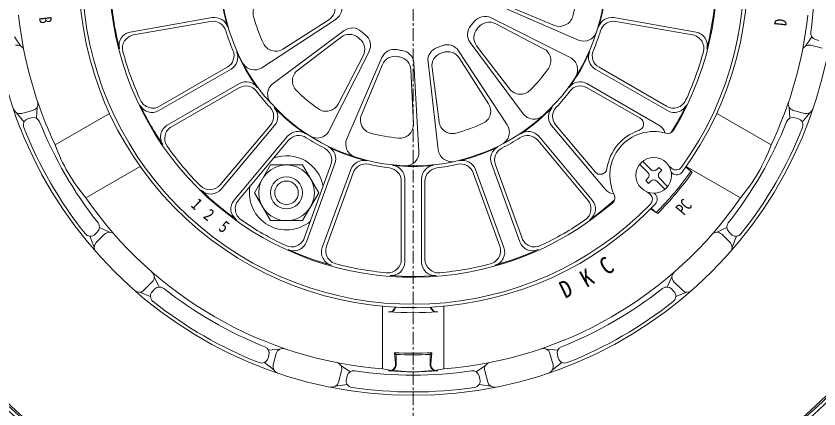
# Model space of a CAD drawing. Units: millimetres, scale not verified. Extents: x -1380 to 1380, y -955 to 955.
# Drawn here: x -567.8 to -330, y 96 to 212.5 of the extents above; entities that cross this region are included whole.
import ezdxf
from ezdxf.enums import TextEntityAlignment as Align

# ---------------------------------------------------------------- set-up
doc = ezdxf.new("R2010")
doc.units = ezdxf.units.MM
doc.header["$LTSCALE"] = 3
doc.linetypes.add('USER1', pattern=[2, 1.25, -0.25, 0.25, -0.25])
for name, color, linetype, lineweight in [('0-2_L-2', 7, 'Continuous', 18), ('0-3_L-1', 7, 'Continuous', 18), ('0-4_L-5', 2, 'USER1', 18), ('0-5_L-3', 7, 'Continuous', 18), ('0-B_L-1a', 3, 'Continuous', 18), ('0-C_L-1b', 150, 'Continuous', 18)]:
    doc.layers.add(name, color=color, linetype=linetype, lineweight=lineweight)
doc.styles.add('ＭＳ ゴシック', font='')
doc.styles.get('ＭＳ ゴシック').set_extended_font_data('MS Gothic')

msp = doc.modelspace()

# ---------------------------------------------------------------- linework, layer by layer
at = {"layer": '0-2_L-2'}
for radius in [175.5, 175]:
    msp.add_circle((-450.212, 225.046), radius, dxfattribs=at)
at = {"layer": '0-3_L-1'}
msp.add_circle((-450.212, 225.046), 176.5, dxfattribs=at)
at = {"layer": '0-4_L-5'}
msp.add_line((-450.212, 466.871), (-450.212, -16.779), dxfattribs=at)
at = {"layer": '0-5_L-3'}
for p, q in [((-382.233, 169.379), (-379.853, 166.999)), ((-380.701, 166.151), (-383.081, 168.53)), ((-376.6, 166.787), (-377.237, 166.151)), ((-377.237, 164.383), (-374.857, 162.003)), ((-379.853, 163.534), (-380.489, 162.898)), ((-375.705, 161.154), (-378.085, 163.534))]:
    msp.add_line(p, q, dxfattribs=at)
msp.add_lwpolyline([(-492.472, 151.85), (-482.952, 151.85), (-478.192, 160.094), (-482.952, 168.339), (-492.472, 168.339), (-497.232, 160.094)], close=True, dxfattribs=at)
for points in [[(-378.085, 166.999), (-377.449, 167.636), (-376.6, 166.787)], [(-380.489, 162.898), (-381.338, 163.746), (-380.701, 164.383)]]:
    msp.add_lwpolyline(points, dxfattribs=at)
for centre, radius in [((-378.97, 165.267), 5.3), ((-487.712, 160.094), 8.245), ((-487.712, 160.094), 4.76), ((-487.712, 160.094), 3.485)]:
    msp.add_circle(centre, radius, dxfattribs=at)
for centre, radius, start, end in [((-487.712, 160.094), 11, 10.02776, 109.97224), ((-378.969, 167.883), 1.25, 225, 315), ((-381.585, 165.267), 1.25, 315, 45), ((-376.353, 165.267), 1.25, 135, 225), ((-487.712, 160.094), 11, 170.02776, 309.97224), ((-378.969, 162.65), 1.25, 45, 135)]:
    msp.add_arc(centre, radius, start, end, dxfattribs=at)
at = {"layer": '0-B_L-1a'}
for p, q in [((-401.262, 205.393), (-425.379, 215.787)), ((-423.258, 215.947), (-408.355, 209.741)), ((-509.686, 212.021), (-533.99, 207.735)), ((-495.006, 197.191), (-473.059, 211.616)), ((-403.692, 200.181), (-427.157, 211.975)), ((-390.738, 212.021), (-366.434, 207.735)), ((-510.214, 210.912), (-532.986, 206.897)), ((-475.176, 211.405), (-488.775, 202.705)), ((-425.916, 210.247), (-411.582, 202.82)), ((-390.21, 210.912), (-367.438, 206.897)), ((-491.708, 192.481), (-470.647, 208.17)), ((-471.569, 206.253), (-484.395, 196.45)), ((-417.647, 183.551), (-433.336, 204.611)), ((-422.357, 180.252), (-436.781, 202.199)), ((-431.419, 203.689), (-421.616, 190.863)), ((-475.077, 178.526), (-463.283, 201.991)), ((-465.011, 200.75), (-472.438, 186.417)), ((-469.866, 176.096), (-459.471, 200.214)), ((-436.57, 200.082), (-427.871, 186.483)), ((-459.311, 198.092), (-465.517, 183.189)), ((-448.485, 172.326), (-450.004, 198.544)), ((-442.757, 172.827), (-445.814, 198.911)), ((-504.144, 196.795), (-525.516, 184.456)), ((-505.261, 197.305), (-525.287, 185.743)), ((-450.88, 196.606), (-450.145, 180.479)), ((-444.615, 197.154), (-442.538, 181.145)), ((-396.279, 196.795), (-374.907, 184.456)), ((-395.163, 197.305), (-375.137, 185.743)), ((-501.644, 192.465), (-523.016, 180.126)), ((-501.761, 191.243), (-521.787, 179.681)), ((-398.779, 192.465), (-377.407, 180.126)), ((-398.663, 191.243), (-382.987, 182.192)), ((-492.453, 180.15), (-507.317, 162.436)), ((-491.229, 180.053), (-507.092, 161.148)), ((-409.194, 180.053), (-393.331, 161.148)), ((-407.971, 180.15), (-396.335, 166.284)), ((-487.399, 176.839), (-503.262, 157.934)), ((-413.025, 176.839), (-397.162, 157.934)), ((-487.091, 175.65), (-501.955, 157.937)), ((-413.333, 175.65), (-398.469, 157.937)), ((-474.55, 168.41), (-482.459, 146.681)), ((-473.367, 168.737), (-481.808, 145.547)), ((-468.669, 167.027), (-477.109, 143.837)), ((-431.755, 167.027), (-423.315, 143.837)), ((-427.057, 168.737), (-418.616, 145.547)), ((-425.873, 168.41), (-417.965, 146.681)), ((-374.409, 167.967), (-373.653, 167.333)), ((-467.973, 166.016), (-475.881, 144.287)), ((-452.712, 164.214), (-452.712, 139.535)), ((-447.712, 164.214), (-447.712, 139.535)), ((-432.451, 166.016), (-424.543, 144.287)), ((-373.477, 165.879), (-373.735, 166.096)), ((-453.712, 163.502), (-453.712, 140.378)), ((-446.712, 163.502), (-446.712, 140.378)), ((-380.081, 159.673), (-380.837, 160.307)), ((-378.877, 159.968), (-378.619, 159.751))]:
    msp.add_line(p, q, dxfattribs=at)
msp.add_circle((-450.212, 225.046), 57, dxfattribs=at)
for centre, radius, start, end in [((-450.212, 225.046), 99, 323.54633, 136.45367), ((-450.212, 225.046), 98, 324.18153, 135.81847), ((-450.212, 225.046), 90, 328.96599, 131.03401), ((-450.212, 225.046), 99, 143.54633, 316.45367), ((-450.212, 225.046), 98, 144.18153, 315.81847), ((-450.212, 225.046), 90, 148.96599, 311.03401), ((-450.212, 225.046), 57.179, 183.90105, 196.09895), ((-450.212, 225.046), 57.179, 343.90105, 356.09895), ((-450.212, 225.046), 48.921, 345.01826, 354.98174), ((-493.599, 213.406), 4, 97.39209, 195.01826), ((-475.257, 214.958), 4, 303.31572, 21.93968), ((-450.212, 225.046), 89.757, 185.65309, 194.34691), ((-477.332, 214.774), 4, 302.60791, 20.74514), ((-450.212, 225.046), 89.757, 345.65309, 354.34691), ((-508.992, 208.082), 4, 16.09895, 100), ((-450.212, 225.046), 48.921, 195.01826, 204.98174), ((-428.953, 208.401), 4, 63.31572, 141.93968), ((-406.817, 213.434), 4, 247.39209, 345.01826), ((-391.432, 208.082), 4, 80, 163.90105), ((-509.519, 206.973), 4, 16.94796, 100), ((-430.128, 207.001), 4, 138.06032, 216.68428), ((-450.212, 225.046), 23, 318.06032, 321.93968), ((-427.756, 206.696), 4, 62.60791, 140.74514), ((-390.905, 206.973), 4, 80, 163.05204), ((-533.295, 203.796), 4, 100, 194.34691), ((-532.292, 202.958), 4, 100, 195.06209), ((-450.212, 225.046), 58, 196.94796, 203.05204), ((-469.14, 203.075), 4, 49.25486, 127.39209), ((-468.257, 204.962), 4, 48.06032, 126.68428), ((-450.212, 225.046), 23, 228.06032, 231.93968), ((-466.857, 203.787), 4, 333.31572, 51.93968), ((-428.241, 206.118), 4, 139.25486, 217.39209), ((-450.212, 225.046), 25, 319.25486, 320.74514), ((-399.678, 209.066), 4, 246.68428, 342.45135), ((-450.212, 225.046), 58, 336.94796, 343.05204), ((-368.132, 202.958), 4, 344.93791, 80), ((-367.129, 203.796), 4, 345.65309, 80), ((-450.212, 225.046), 25, 229.25486, 230.74514), ((-468.562, 202.59), 4, 332.60791, 50.74514), ((-507.261, 200.769), 4, 300, 23.05204), ((-490.931, 206.075), 4, 204.98174, 302.60791), ((-455.798, 198.63), 4, 78.06032, 156.68428), ((-450.212, 225.046), 23, 258.06032, 261.93968), ((-453.998, 198.313), 4, 3.31572, 81.93968), ((-441.841, 199.376), 4, 108.06032, 186.68428), ((-450.212, 225.046), 23, 288.06032, 291.93968), ((-440.124, 200.002), 4, 33.31572, 111.93968), ((-413.423, 199.269), 4, 324.98174, 62.60791), ((-393.163, 200.769), 4, 156.94796, 240), ((-450.212, 225.046), 89, 195.06209, 204.93791), ((-506.144, 200.259), 4, 300, 23.90105), ((-450.212, 225.046), 57.179, 203.90105, 216.09895), ((-455.619, 196.555), 4, 79.25486, 157.39209), ((-450.212, 225.046), 25, 259.25486, 260.74514), ((-454.876, 196.424), 4, 2.60791, 80.74514), ((-440.649, 197.668), 4, 109.25486, 187.39209), ((-450.212, 225.046), 25, 289.25486, 290.74514), ((-439.94, 197.926), 4, 32.60791, 110.74514), ((-450.212, 225.046), 57.179, 323.90105, 336.09895), ((-405.488, 196.607), 4, 327.54865, 63.31572), ((-394.279, 200.259), 4, 156.09895, 240), ((-450.212, 225.046), 89, 335.06209, 344.93791), ((-497.203, 200.534), 4, 207.54865, 303.31572), ((-481.966, 193.272), 4, 127.39209, 225.01826), ((-450.212, 225.046), 48.921, 315.01826, 324.98174), ((-499.644, 189.001), 4, 36.09895, 120), ((-400.779, 189.001), 4, 60, 143.90105), ((-499.761, 187.779), 4, 36.94796, 120), ((-489.318, 189.273), 4, 126.68428, 222.45135), ((-450.212, 225.046), 48.921, 225.01826, 234.98174), ((-418.438, 193.292), 4, 217.39209, 315.01826), ((-400.663, 187.779), 4, 60, 143.05204), ((-450.212, 225.046), 58, 216.94796, 223.05204), ((-450.212, 225.046), 58, 316.94796, 323.05204), ((-450.212, 225.046), 89.757, 205.65309, 214.34691), ((-527.516, 187.92), 4, 205.65309, 300), ((-527.287, 189.207), 4, 204.93791, 300), ((-475.989, 188.257), 4, 234.98174, 332.60791), ((-431.24, 184.328), 4, 294.98174, 32.60791), ((-373.137, 189.207), 4, 240, 335.06209), ((-372.907, 187.92), 4, 240, 334.34691), ((-450.212, 225.046), 89.757, 328.35061, 334.34691), ((-495.517, 182.721), 4, 320, 43.05204), ((-494.294, 182.624), 4, 320, 43.90105), ((-450.212, 225.046), 57.179, 223.90105, 236.09895), ((-461.825, 181.652), 4, 157.39209, 255.01826), ((-450.212, 225.046), 57.179, 303.90105, 316.09895), ((-414.439, 185.94), 4, 216.68428, 312.45135), ((-406.13, 182.624), 4, 136.09895, 220), ((-404.906, 182.721), 4, 136.94796, 220), ((-438.572, 181.659), 4, 187.39209, 285.01826), ((-450.212, 225.046), 48.921, 285.01826, 294.98174), ((-383.987, 180.46), 2, 288.27316, 60), ((-521.016, 176.662), 4, 120, 214.34691), ((-519.787, 176.217), 4, 120, 215.06209), ((-478.651, 180.322), 4, 237.54865, 333.31572), ((-454.141, 180.297), 4, 264.98174, 2.60791), ((-425.699, 178.055), 4, 297.54865, 33.31572), ((-378.97, 165.267), 14, 108.27316, 171.72684), ((-379.407, 176.662), 4, 16.78306, 60), ((-374.808, 179.678), 2, 253.89225, 328.96599), ((-484.335, 174.268), 4, 56.09895, 140), ((-484.027, 173.079), 4, 56.94796, 140), ((-450.212, 225.046), 58, 236.94796, 243.05204), ((-466.192, 174.513), 4, 156.68428, 252.45135), ((-450.212, 225.046), 48.921, 255.01826, 264.98174), ((-450.212, 225.046), 58, 296.94796, 303.05204), ((-416.397, 173.079), 4, 40, 123.05204), ((-416.089, 174.268), 4, 40, 123.90105), ((-378.97, 165.267), 13, 73.89225, 206.10775), ((-450.212, 225.046), 89, 215.06209, 224.93791), ((-477.126, 170.105), 4, 340, 63.90105), ((-450.212, 225.046), 57.179, 243.90105, 256.09895), ((-450.212, 225.046), 57.179, 283.90105, 296.09895), ((-423.298, 170.105), 4, 116.09895, 200), ((-478.309, 169.778), 4, 340, 63.05204), ((-452.479, 172.095), 4, 267.54865, 3.31572), ((-438.785, 173.293), 4, 186.68428, 282.45135), ((-422.115, 169.778), 4, 116.94796, 200), ((-464.91, 165.659), 4, 76.09895, 160), ((-435.514, 165.659), 4, 20, 103.90105), ((-464.214, 164.648), 4, 76.94796, 160), ((-450.212, 225.046), 58, 256.94796, 263.05204), ((-457.712, 163.502), 4, 0, 83.05204), ((-456.712, 164.214), 4, 0, 83.90105), ((-450.212, 225.046), 57.179, 263.90105, 276.09895), ((-443.712, 164.214), 4, 96.09895, 180), ((-442.712, 163.502), 4, 96.94796, 180), ((-450.212, 225.046), 58, 276.94796, 283.05204), ((-436.21, 164.648), 4, 20, 103.05204), ((-394.803, 167.569), 2, 220, 351.72684), ((-372.368, 168.865), 2, 230, 324.18153), ((-372.191, 167.411), 2, 230, 323.54633), ((-510.381, 165.007), 4, 224.93791, 320), ((-450.212, 225.046), 89.757, 225.65309, 234.34691), ((-510.156, 163.719), 4, 225.65309, 320), ((-390.267, 163.719), 4, 220, 263.21694), ((-392.439, 158.666), 2, 311.03401, 26.10775), ((-381.367, 158.141), 2, 315.81847, 50), ((-379.905, 158.219), 2, 316.45367, 50), ((-500.198, 155.363), 4, 140, 234.34691), ((-498.89, 155.365), 4, 140, 235.06209), ((-401.533, 155.365), 4, 304.93791, 40), ((-450.212, 225.046), 89.757, 305.65309, 311.64939), ((-400.226, 155.363), 4, 305.65309, 40), ((-450.212, 225.046), 89, 235.06209, 244.93791), ((-450.212, 225.046), 89, 295.06209, 304.93791), ((-486.218, 148.049), 4, 244.93791, 340), ((-485.566, 146.915), 4, 245.65309, 340), ((-414.857, 146.915), 4, 200, 294.34691), ((-414.206, 148.049), 4, 200, 295.06209), ((-450.212, 225.046), 89.757, 245.65309, 254.34691), ((-473.35, 142.469), 4, 160, 254.34691), ((-472.123, 142.919), 4, 160, 255.06209), ((-428.301, 142.919), 4, 284.93791, 20), ((-427.073, 142.469), 4, 285.65309, 20), ((-450.212, 225.046), 89.757, 285.65309, 294.34691), ((-457.712, 140.378), 4, 264.93791, 360), ((-442.712, 140.378), 4, 180, 275.06209), ((-450.212, 225.046), 89, 255.06209, 264.93791), ((-456.712, 139.535), 4, 265.65309, 0), ((-443.712, 139.535), 4, 180, 274.34691), ((-450.212, 225.046), 89, 275.06209, 284.93791), ((-450.212, 225.046), 89.757, 265.65309, 274.34691)]:
    msp.add_arc(centre, radius, start, end, dxfattribs=at)
at = {"layer": '0-C_L-1b'}
for p, q in [((-566.394, 203.612), (-568.256, 206.364)), ((-334.03, 203.612), (-332.168, 206.364)), ((-330.042, 205.27), (-331.014, 205.531)), ((-329.066, 202.938), (-332.455, 203.846)), ((-561.546, 185.518), (-561.783, 182.204)), ((-338.878, 185.518), (-338.641, 182.204)), ((-567.642, 183.788), (-565.44, 181.055)), ((-566.181, 183.62), (-562.793, 184.527)), ((-540.134, 183.634), (-556.213, 174.351)), ((-360.289, 183.634), (-344.211, 174.351)), ((-334.243, 183.62), (-337.631, 184.527)), ((-332.782, 183.788), (-334.984, 181.055)), ((-564.171, 182.088), (-563.198, 182.348)), ((-336.253, 182.088), (-337.226, 182.348)), ((-531.037, 167.877), (-547.116, 158.594)), ((-369.483, 167.741), (-367.954, 166.458)), ((-369.387, 167.877), (-353.308, 158.594)), ((-367.606, 166.084), (-369.34, 167.944)), ((-377.801, 153.934), (-379.933, 155.319)), ((-379.759, 155.495), (-378.229, 154.212)), ((-540.111, 148.392), (-543.1, 149.845)), ((-360.312, 148.392), (-357.324, 149.845)), ((-544.394, 147.834), (-543.682, 148.546)), ((-544.073, 145.327), (-541.593, 147.808)), ((-356.351, 145.327), (-358.831, 147.808)), ((-356.029, 147.834), (-356.741, 148.546)), ((-544.658, 143.978), (-545.923, 147.252)), ((-355.766, 143.978), (-354.5, 147.252)), ((-529.931, 131.185), (-527.451, 133.665)), ((-526.866, 135.147), (-525.414, 132.158)), ((-373.558, 135.147), (-375.01, 132.158)), ((-370.493, 131.185), (-372.973, 133.665)), ((-527.424, 130.864), (-526.712, 131.576)), ((-373, 130.864), (-373.712, 131.576)), ((-531.28, 130.6), (-528.006, 129.335)), ((-369.144, 130.6), (-372.418, 129.335)), ((-459.309, 126.465), (-459.309, 107.899)), ((-441.114, 126.465), (-441.114, 107.899)), ((-493.17, 111.088), (-492.91, 112.06)), ((-489.74, 113.712), (-493.055, 113.476)), ((-491.638, 109.077), (-490.731, 112.465)), ((-455.712, 112.681), (-455.42, 109.45)), ((-455.712, 112.681), (-455.212, 112.157)), ((-455.212, 112.157), (-455.212, 109.258)), ((-444.712, 112.681), (-445.212, 112.157)), ((-445.212, 112.157), (-445.212, 109.258)), ((-444.712, 112.681), (-445.004, 109.45)), ((-410.684, 113.712), (-407.369, 113.476)), ((-408.785, 109.077), (-409.693, 112.465)), ((-407.253, 111.088), (-407.514, 112.06)), ((-491.47, 107.616), (-494.203, 109.819)), ((-408.953, 107.616), (-406.22, 109.819)), ((-472.32, 103.901), (-471.412, 107.289)), ((-471.646, 108.864), (-468.894, 107.002)), ((-428.777, 108.864), (-431.529, 107.002)), ((-428.104, 103.901), (-429.012, 107.289)), ((-469.988, 104.876), (-469.728, 105.848)), ((-430.436, 104.876), (-430.696, 105.848)), ((-473.196, 102.72), (-469.728, 103.26)), ((-427.228, 102.72), (-430.696, 103.26))]:
    msp.add_line(p, q, dxfattribs=at)
msp.add_circle((-450.212, 225.046), 125, dxfattribs=at)
for centre, radius, start, end in [((-450.212, 225.046), 119, 351.64414, 8.35586), ((-450.212, 225.046), 117.5, 186.01585, 205.55936), ((-450.212, 225.046), 117.5, 334.44064, 353.98415), ((-330.496, 207.462), 2, 171.64414, 255), ((-567.452, 201.914), 2, 11.16143, 105), ((-332.972, 201.914), 2, 75, 168.83857), ((-563.311, 186.459), 2, 285, 18.83857), ((-337.113, 186.459), 2, 161.16143, 255), ((-566.699, 185.551), 2, 198.72919, 285), ((-333.725, 185.551), 2, 255, 341.27081), ((-563.653, 180.156), 2, 105, 201.58944), ((-562.681, 180.416), 2, 21.64414, 105), ((-450.212, 225.046), 119, 201.64414, 218.35586), ((-450.212, 225.046), 119, 321.64414, 338.35586), ((-337.743, 180.416), 2, 75, 158.35586), ((-336.771, 180.156), 2, 338.41056, 75), ((-450.212, 225.046), 124, 201.58944, 218.41056), ((-450.212, 225.046), 124, 321.58944, 338.41056), ((-510.005, 190.525), 48.957, 199.29051, 220.70949), ((-390.419, 190.525), 48.957, 319.29051, 340.70949), ((-449.028, 224.053), 99.449, 315.39026, 324.60974), ((-449.028, 224.053), 99.949, 315.44918, 324.55082), ((-450.212, 225.046), 117.5, 214.44064, 265.55936), ((-450.212, 225.046), 117.5, 274.44064, 325.55936), ((-545.097, 149.96), 2, 315, 38.35586), ((-355.327, 149.96), 2, 141.64414, 225), ((-545.809, 149.249), 2, 218.41056, 315), ((-540.178, 146.393), 2, 41.16143, 135), ((-360.245, 146.393), 2, 45, 138.83857), ((-354.615, 149.249), 2, 225, 321.58944), ((-542.659, 143.913), 2, 135, 221.27081), ((-357.765, 143.913), 2, 318.72919, 45), ((-528.865, 135.08), 2, 315, 48.83857), ((-371.559, 135.08), 2, 131.16143, 225), ((-531.345, 132.599), 2, 228.72919, 315), ((-526.01, 129.45), 2, 135, 231.58944), ((-525.298, 130.161), 2, 51.64414, 135), ((-450.212, 225.046), 119, 231.64414, 248.35586), ((-450.212, 225.046), 119, 291.64414, 308.35586), ((-375.126, 130.161), 2, 45, 128.35586), ((-374.414, 129.45), 2, 308.41056, 45), ((-369.079, 132.599), 2, 225, 311.27081), ((-450.212, 225.046), 124, 231.58944, 248.41056), ((-457.412, 126.77), 2, 266.44158, 343.07007), ((-457.212, 126.758), 2, 266.54039, 343.12222), ((-443.212, 126.758), 2, 196.87778, 273.45961), ((-443.012, 126.77), 2, 196.92993, 273.55842), ((-450.212, 225.046), 124, 291.58944, 308.41056), ((-450.212, 242.546), 118, 266.44158, 273.55842), ((-494.842, 112.578), 2, 345, 68.35586), ((-405.582, 112.578), 2, 111.64414, 195), ((-488.799, 111.948), 2, 71.16143, 165), ((-450.212, 225.046), 112.5, 267.19776, 272.80224), ((-450.212, 225.046), 113, 267.46396, 272.53604), ((-411.625, 111.948), 2, 15, 108.83857), ((-495.102, 111.605), 2, 248.41056, 345), ((-473.344, 107.806), 2, 345, 78.83857), ((-457.412, 109.27), 2, 266.44158, 5.16775), ((-443.012, 109.27), 2, 174.83225, 273.55842), ((-427.08, 107.806), 2, 101.16143, 195), ((-405.322, 111.605), 2, 195, 291.58944), ((-489.707, 108.559), 2, 165, 251.27081), ((-467.796, 105.331), 2, 81.64414, 165), ((-450.212, 225.046), 119, 261.64414, 278.35586), ((-450.212, 156.003), 48.957, 259.29051, 280.70949), ((-450.212, 225.046), 118, 266.44158, 273.55842), ((-457.212, 109.258), 2, 266.54039, 0), ((-443.212, 109.258), 2, 180, 273.45961), ((-432.628, 105.331), 2, 15, 98.35586), ((-410.717, 108.559), 2, 288.72919, 15), ((-468.056, 104.358), 2, 165, 261.58944), ((-432.368, 104.358), 2, 278.41056, 15), ((-474.252, 104.418), 2, 258.72919, 345), ((-450.212, 225.046), 124, 261.58944, 278.41056), ((-426.172, 104.418), 2, 195, 281.27081)]:
    msp.add_arc(centre, radius, start, end, dxfattribs=at)

# ---------------------------------------------------------------- texts
at = {"layer": '0-B_L-1a', "color": 7, "style": 'ＭＳ ゴシック', "width": 0.85}
for s, rotation, p in [('1', 316.5, (-517.005, 155.396)), ('2', 320, (-513.326, 152.034)), ('5', 323.5, (-508.751, 148.317))]:
    msp.add_text(s, height=3.666, rotation=rotation, dxfattribs=at).set_placement(p, align=Align.BOTTOM_LEFT)
at = {"layer": '0-C_L-1b', "color": 7, "style": 'ＭＳ ゴシック'}
for s, height, rotation, width, p in [('B', 3.666, 276, 0.8, (-562.098, 212)), ('D', 3.666, 84, 0.8, (-338.605, 209.348)), ('PC', 3.666, 50.09, 0.8, (-369.113, 152.489)), ('C', 5.132, 34, 0.9, (-391.998, 134.194)), ('K', 5.132, 30, 0.9, (-398.107, 130.555)), ('D', 5.132, 26, 0.9, (-404.585, 127.277))]:
    msp.add_text(s, height=height, rotation=rotation, dxfattribs=dict(at, width=width)).set_placement(p, align=Align.BOTTOM_LEFT)

doc.saveas('drawing.dxf')
